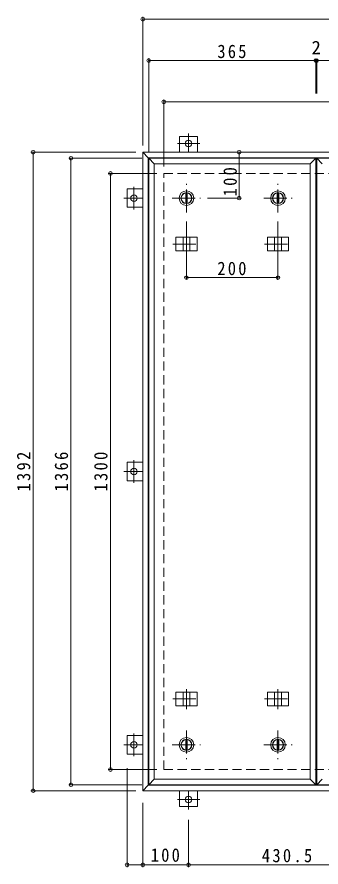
# Model space of a CAD drawing. Units: millimetres at full size, sheet at 1:10. Extents: x -2570 to 2371, y -1962 to 1508.
# Drawn here: x -1998 to -1333, y -376 to 1478 of the extents above; entities that cross this region are included whole.
import ezdxf
from ezdxf.enums import TextEntityAlignment as Align

# ---------------------------------------------------------------- set-up
doc = ezdxf.new("R2010")
doc.units = ezdxf.units.MM
doc.header["$LTSCALE"] = 10
doc.header["$PDMODE"] = 32
doc.header["$PDSIZE"] = 8
doc.linetypes.add('CHAIN1', pattern=[8, 5, -1, 1, -1])
doc.linetypes.add('DASHED2', pattern=[3, 2, -1])
for name, color, linetype, lineweight in [('0-1_躯体', 2, 'DASHED2', 9), ('0-2_仕上', 4, 'Continuous', 9), ('0-3_建具', 4, 'Continuous', 9), ('0-C', 2, 'Continuous', 9), ('0-E', 3, 'Continuous', 9), ('0-F', 7, 'Continuous', 9)]:
    doc.layers.add(name, color=color, linetype=linetype, lineweight=lineweight)
doc.styles.add('ＭＳ ゴシック', font='')
doc.styles.get('ＭＳ ゴシック').set_extended_font_data('MS Gothic')

msp = doc.modelspace()

# ---------------------------------------------------------------- linework, layer by layer
at = {"layer": '0-1_躯体'}
for p, q in [((-1676.82, 1136.56), (-276.82, 1136.56)), ((-1676.82, -163.44), (-1676.82, 1136.56)), ((-276.82, -163.44), (-1676.82, -163.44))]:
    msp.add_line(p, q, dxfattribs=at)
at = {"layer": '0-2_仕上'}
for p, q in [((-1709.82, -196.44), (-1709.82, 1169.56)), ((-1344.82, -196.44), (-1344.82, 1169.56)), ((-1342.82, -196.44), (-1342.82, 1169.56)), ((-1697.82, -184.44), (-1697.82, 1157.56)), ((-1356.82, -184.44), (-1356.82, 1157.56))]:
    msp.add_line(p, q, dxfattribs=at)
for points in [[(-1697.82, 1157.56), (-1709.82, 1169.56), (-1344.82, 1169.56)], [(-1697.82, 1157.56), (-1356.82, 1157.56), (-1344.82, 1169.56)], [(-1330.82, 1157.56), (-1342.82, 1169.56), (-977.82, 1169.56)], [(-1697.82, -184.44), (-1709.82, -196.44), (-1344.82, -196.44)], [(-1697.82, -184.44), (-1356.82, -184.44), (-1344.82, -196.44)], [(-1330.82, -184.44), (-1342.82, -196.44), (-977.82, -196.44)]]:
    msp.add_lwpolyline(points, dxfattribs=at)
at = {"layer": '0-3_建具', "color": 2}
for p, q in [((-1722.82, 1182.56), (-1710.82, 1170.56)), ((-1722.82, 1182.56), (-230.82, 1182.56)), ((-1722.82, -209.44), (-1722.82, 1182.56)), ((-1710.82, 1170.56), (-242.82, 1170.56)), ((-1710.82, -197.44), (-1710.82, 1170.56)), ((-1710.82, -197.44), (-1722.82, -209.44)), ((-242.82, -197.44), (-1710.82, -197.44)), ((-230.82, -209.44), (-1722.82, -209.44))]:
    msp.add_line(p, q, dxfattribs=at)
at = {"layer": '0-3_建具', "linetype": 'CHAIN1'}
for p, q in [((-1627.32, 1004.67), (-1627.32, 961.44)), ((-1427.32, 1004.67), (-1427.32, 961.44)), ((-1656.73, 982.56), (-1597.91, 982.56)), ((-1456.73, 982.56), (-1397.91, 982.56)), ((-1627.32, -31.56), (-1627.32, 11.68)), ((-1427.32, -31.56), (-1427.32, 11.68)), ((-1656.73, -9.44), (-1597.91, -9.44)), ((-1456.73, -9.44), (-1397.91, -9.44))]:
    msp.add_line(p, q, dxfattribs=at)
at = {"layer": '0-3_建具'}
for p, q in [((-1650.41, 997.56), (-1650.41, 967.56)), ((-1650.41, 997.56), (-1604.23, 997.56)), ((-1634.82, 997.56), (-1634.82, 967.56)), ((-1619.82, 997.56), (-1619.82, 967.56)), ((-1604.23, 997.56), (-1604.23, 967.56)), ((-1450.41, 997.56), (-1450.41, 967.56)), ((-1450.41, 997.56), (-1404.23, 997.56)), ((-1434.82, 997.56), (-1434.82, 967.56)), ((-1419.82, 997.56), (-1419.82, 967.56)), ((-1404.23, 997.56), (-1404.23, 967.56)), ((-1650.41, 967.56), (-1604.23, 967.56)), ((-1450.41, 967.56), (-1404.23, 967.56)), ((-1650.41, -24.44), (-1650.41, 5.56)), ((-1650.41, 5.56), (-1604.23, 5.56)), ((-1634.82, -24.44), (-1634.82, 5.56)), ((-1619.82, -24.44), (-1619.82, 5.56)), ((-1604.23, -24.44), (-1604.23, 5.56)), ((-1450.41, -24.44), (-1450.41, 5.56)), ((-1450.41, 5.56), (-1404.23, 5.56)), ((-1434.82, -24.44), (-1434.82, 5.56)), ((-1419.82, -24.44), (-1419.82, 5.56)), ((-1404.23, -24.44), (-1404.23, 5.56)), ((-1650.41, -24.44), (-1604.23, -24.44)), ((-1450.41, -24.44), (-1404.23, -24.44))]:
    msp.add_line(p, q, dxfattribs=at)
at = {"layer": '0-C', "linetype": 'CHAIN1'}
for p, q in [((-1627.32, 1051.56), (-1627.32, 1113.56)), ((-1427.32, 1051.56), (-1427.32, 1113.56)), ((-1658.32, 1082.56), (-1596.32, 1082.56)), ((-1458.32, 1082.56), (-1396.32, 1082.56)), ((-1627.32, -78.44), (-1627.32, -140.44)), ((-1427.32, -78.44), (-1427.32, -140.44)), ((-1658.32, -109.44), (-1596.32, -109.44)), ((-1458.32, -109.44), (-1396.32, -109.44))]:
    msp.add_line(p, q, dxfattribs=at)
at = {"layer": '0-C'}
for p, q in [((-1628.82, 1093.96), (-1628.82, 1071.16)), ((-1625.82, 1093.96), (-1625.82, 1071.16)), ((-1428.82, 1093.96), (-1428.82, 1071.16)), ((-1425.82, 1093.96), (-1425.82, 1071.16)), ((-1628.82, -120.85), (-1628.82, -98.04)), ((-1625.82, -120.85), (-1625.82, -98.04)), ((-1428.82, -120.85), (-1428.82, -98.04)), ((-1425.82, -120.85), (-1425.82, -98.04))]:
    msp.add_line(p, q, dxfattribs=at)
for centre, radius in [((-1627.32, 1082.56), 16), ((-1627.32, 1082.56), 12), ((-1627.32, 1082.56), 11.5), ((-1427.32, 1082.56), 16), ((-1427.32, 1082.56), 12), ((-1427.32, 1082.56), 11.5), ((-1627.32, -109.44), 16), ((-1627.32, -109.44), 12), ((-1627.32, -109.44), 11.5), ((-1427.32, -109.44), 16), ((-1427.32, -109.44), 12), ((-1427.32, -109.44), 11.5)]:
    msp.add_circle(centre, radius, dxfattribs=at)
at = {"layer": '0-E', "linetype": 'CHAIN1'}
for p, q in [((-1622.82, 1223.73), (-1622.82, 1182.56)), ((-1598.44, 1201.76), (-1647.2, 1201.76)), ((-1742.02, 1106.93), (-1742.02, 1058.18)), ((-1763.99, 1082.56), (-1722.82, 1082.56)), ((-1742.02, 510.93), (-1742.02, 462.18)), ((-1763.99, 486.56), (-1722.82, 486.56)), ((-1742.02, -85.07), (-1742.02, -133.82)), ((-1763.99, -109.44), (-1722.82, -109.44)), ((-1622.82, -250.62), (-1622.82, -209.44)), ((-1647.2, -228.64), (-1598.44, -228.64))]:
    msp.add_line(p, q, dxfattribs=at)
at = {"layer": '0-E'}
for p, q in [((-1642.82, 1216.76), (-1602.82, 1216.76)), ((-1642.82, 1216.76), (-1642.82, 1182.56)), ((-1602.82, 1216.76), (-1602.82, 1182.56)), ((-1757.02, 1062.56), (-1757.02, 1102.56)), ((-1757.02, 1102.56), (-1722.82, 1102.56)), ((-1757.02, 1062.56), (-1722.82, 1062.56)), ((-1757.02, 466.56), (-1757.02, 506.56)), ((-1757.02, 506.56), (-1722.82, 506.56)), ((-1757.02, 466.56), (-1722.82, 466.56)), ((-1757.02, -129.44), (-1757.02, -89.44)), ((-1757.02, -89.44), (-1722.82, -89.44)), ((-1757.02, -129.44), (-1722.82, -129.44)), ((-1642.82, -243.64), (-1642.82, -209.44)), ((-1602.82, -243.64), (-1602.82, -209.44)), ((-1602.82, -243.64), (-1642.82, -243.64))]:
    msp.add_line(p, q, dxfattribs=at)
for centre in [(-1622.82, 1201.76), (-1742.02, 1082.56), (-1742.02, 486.56), (-1742.02, -109.44), (-1622.82, -228.64)]:
    msp.add_circle(centre, 7, dxfattribs=at)
at = {"layer": '0-F'}
for p, q in [((-1722.82, 1197.56), (-1722.82, 1477.56)), ((-1722.82, 1472.56), (-230.82, 1472.56)), ((-1709.82, 1184.56), (-1709.82, 1387.56)), ((-1709.82, 1382.56), (-1344.82, 1382.56)), ((-1344.82, 1385.56), (-1344.82, 1310.51)), ((-1344.82, 1382.56), (-1342.82, 1382.56)), ((-1342.82, 1385.56), (-1342.82, 1310.51)), ((-1342.82, 1382.56), (-977.82, 1382.56)), ((-1676.82, 1151.56), (-1676.82, 1297.56)), ((-1676.82, 1292.56), (-276.82, 1292.56)), ((-1737.82, 1182.56), (-1967.08, 1182.56)), ((-1962.08, -209.44), (-1962.08, 1182.56)), ((-1724.82, 1169.56), (-1884.61, 1169.56)), ((-1879.61, -196.44), (-1879.61, 1169.56)), ((-1511.97, 1182.56), (-1511.97, 1082.56)), ((-1691.82, 1136.56), (-1798.44, 1136.56)), ((-1793.44, -163.44), (-1793.44, 1136.56)), ((-1508.97, 1082.56), (-1581.14, 1082.56)), ((-1627.32, 906.26), (-1627.32, 1031.56)), ((-1427.32, 906.26), (-1427.32, 1031.56)), ((-1627.32, 909.26), (-1427.32, 909.26)), ((-1691.82, -163.44), (-1798.44, -163.44)), ((-1757.02, -375.81), (-1757.02, -160.65)), ((-1724.82, -196.44), (-1884.61, -196.44)), ((-1737.82, -209.44), (-1967.08, -209.44)), ((-1722.82, -235.65), (-1722.82, -375.81)), ((-1622.82, -272.95), (-1622.82, -375.81)), ((-1757.02, -370.81), (-1722.82, -370.81)), ((-1722.82, -370.81), (-1622.82, -370.81)), ((-1622.82, -370.81), (-1192.32, -370.81))]:
    msp.add_line(p, q, dxfattribs=at)
for p in [(-1722.82, 1472.56), (-1709.82, 1382.56), (-1344.82, 1382.56), (-1342.82, 1382.56), (-1676.82, 1292.56), (-1962.08, 1182.56), (-1511.97, 1182.56), (-1879.61, 1169.56), (-1793.44, 1136.56), (-1511.97, 1082.56), (-1627.32, 909.26), (-1427.32, 909.26), (-1793.44, -163.44), (-1879.61, -196.44), (-1962.08, -209.44), (-1757.02, -370.81), (-1722.82, -370.81), (-1622.82, -370.81)]:
    msp.add_point(p, dxfattribs=at)

# ---------------------------------------------------------------- texts
at = {"layer": '0-F', "color": 2, "style": 'ＭＳ ゴシック'}
msp.add_text('2', height=29.33, dxfattribs=at).set_placement((-1353.82, 1387.56), align=Align.BOTTOM_LEFT)
at = {"layer": '0-F', "color": 2, "char_height": 29.33, "attachment_point": 7, "style": 'ＭＳ ゴシック'}
for s, insert in [('\\T1.27;\\W0.9;365', (-1559.82, 1387.56)), ('\\T1.27;\\W0.9;200', (-1559.82, 914.26)), ('\\T1.27;\\W0.9;100', (-1705.32, -364.81)), ('\\T1.28;\\W0.9;430.5', (-1462.57, -365.81))]:
    msp.add_mtext(s, dxfattribs=dict(at, insert=insert))
at = {"layer": '0-F', "color": 2, "char_height": 29.33, "attachment_point": 7, "rotation": 90, "style": 'ＭＳ ゴシック'}
for s, insert in [('\\T1.27;\\W0.9;100', (-1516.97, 1086.57)), ('\\T1.28;\\W0.9;1392', (-1968.08, 442.81)), ('\\T1.28;\\W0.9;1366', (-1885.61, 442.81)), ('\\T1.28;\\W0.9;1300', (-1799.44, 442.81))]:
    msp.add_mtext(s, dxfattribs=dict(at, insert=insert))

doc.saveas('drawing.dxf')
